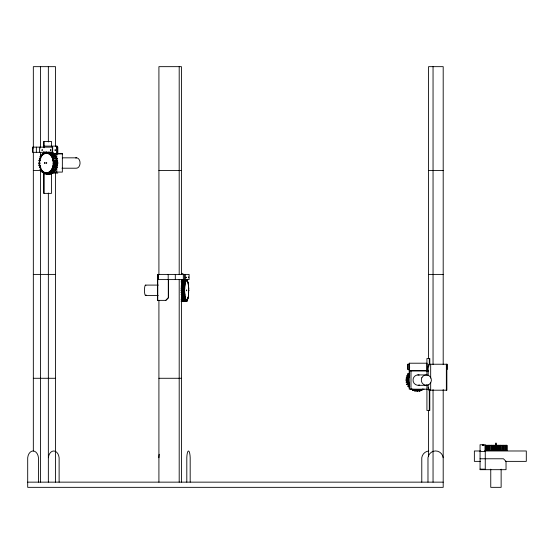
<?xml version="1.0" encoding="UTF-8"?>
<svg xmlns="http://www.w3.org/2000/svg" width="554" height="554" viewBox="0 0 554 554"><rect width="100%" height="100%" fill="white"/><g stroke="black" fill="none" stroke-linecap="round" stroke-linejoin="round"><path stroke-width="0.83" d="M46.557 152.142L44.735 152.232L44.348 153.887L43.614 152.724L43.302 152.904L43.357 154.476L42.263 153.7L42.069 155.709L41.121 155.058L40.837 155.376L41.155 157.066L40.089 156.678L39.902 157.08L40.574 158.264L39.936 160.459L38.884 160.618L39.749 161.816L39.756 164.116L38.815 164.926L38.884 165.397L39.936 165.556L40.56 167.675L40.089 169.337L41.578 169.337M46.578 174.039L46.945 172.564L47.748 173.88L48.468 172.128L49.202 173.298L52.921 173.298L53.184 171.996M186.186 279.5L186.054 281.162L185.867 280.026L181.622 279.985M181.206 301.141L187.079 301.141L187.307 299.389L187.508 300.559L187.979 297.533L188.256 298.246L188.325 297.907L188.713 287.734L188.727 288.918M420.368 389.559C414.856 388.596 420.756 393.416 420.368 389.559C420.929 388.444 422.494 391.893 422.21 389.268M185.867 280.026L185.701 281.924L185.458 280.968L181.22 280.968M186.629 301.307L186.456 299.79L186.186 301.051L186.054 299.389L185.867 300.517L181.622 300.559M187.072 279.451L186.913 280.753L186.767 279.611M186.296 279.451L186.435 280.746L186.594 279.611M187.079 301.141L186.913 299.79L186.733 301.307L181.546 301.251M40.089 169.337L41.155 168.956L40.837 170.639L41.079 170.978L42.069 170.307L42.263 172.315L43.357 171.539L43.302 173.111L44.632 172.266L44.735 173.783L45.573 172.536L46.238 174.039L50.289 174.039L50.407 173.672M51.896 153.153L51.792 152.232L47.748 152.142L46.945 153.458L46.598 152.031M181.22 299.582L185.458 299.582C185.777 296.058 184.953 299.146 181.719 298.246M184.676 288.98L184.738 285.829L184.78 287.131L181.393 287.131M181.393 293.419L184.78 293.419L184.877 294.569L184.406 290.518L184.759 287.768L181.352 287.768M185.867 300.517L185.701 298.62L185.458 299.582M187.176 279.5C187.515 281.661 188.118 281.695 188.637 287.755M49.202 173.298C49.174 169.455 51.203 173.901 54.264 172.315L54.306 170.854M409.662 386.387L408.99 387.675L409.669 387.932M185.105 298.246C185.652 295.171 184.489 296.625 181.428 296.605M186.026 299.534L185.798 299.015M53.205 153.839L52.921 152.724L49.202 152.724L48.468 153.887L48.08 152.232M55.372 157.066L55.455 155.037C52.63 153.936 49.957 157.405 50.553 153.7L49.666 154.642L49.202 152.724M187.571 281.536L187.356 280.823M51.889 173.097L51.46 173.88L45.068 173.88M45.504 172.709L44.659 172.419M184.828 296.598L184.911 294.576L181.49 294.569M412.432 389.268C412.218 392.738 415.971 387.225 415.5 390.48C416.186 391.463 417.446 388.001 417.681 391.138M413.616 389.268L414.018 390.39M42.416 150.127C41.308 151.415 42.104 148.784 42.374 149.864M185.666 298.744L185.458 298.01L181.227 298.01M181.428 283.946L184.814 283.946L184.96 285.525L184.911 285.968L181.49 285.982M39.666 161.726L39.833 160.501M46.217 152.031L45.871 153.458L45.096 152.191M50.553 172.315L50.559 170.521L51.737 170.978L51.979 170.639L51.66 168.956L52.678 169.33L52.914 168.935L52.367 167.377L53.468 167.453L52.852 165.625L53.89 165.411L54.001 164.926L53.101 163.7L54.119 163.25L57.831 163.25L57.831 162.765C53.489 162.537 49.818 161.359 57.72 161.089L56.494 160.064L57.18 158.562L52.408 158.707L52.914 157.08L52.727 156.678L51.757 157.121L51.508 156.796L51.737 155.037M52.727 169.337L56.439 169.337C54.908 166.996 58.218 167.758 56.494 165.951C58.641 165.314 55.587 163.901 57.831 163.25M414.184 389.324L414.406 390.875L416.047 390.972M187.903 282.54L187.723 281.64M416.656 389.801L414.288 389.51M185.14 296.902L181.781 296.702M48.156 153.597L47.305 153.354M52.727 156.678L56.439 156.678L56.176 158.728M188.201 283.807L188.256 282.298L188.007 282.962M185.348 297.623L185.174 296.702M409.773 386.297L407.931 386.436C408.651 384.705 408.547 384.441 406.712 384.102C408.845 382.835 406.996 382.745 406.144 382.018L407.329 382.018C410.535 380.543 406.311 381.256 405.985 379.864C409.482 379.732 408.665 378.943 406.193 378.223C406.74 377.433 408.984 377.433 406.754 376.152C407.522 375.543 409.614 375.882 407.696 374.227L407.931 373.77L409.773 373.908M407.571 377.593L408.748 377.593C409.018 380.529 405.874 376.893 408.7 377.586C409.752 376.942 407.245 375.598 406.754 376.152M416.179 390.265C417.536 393.672 418.852 387.274 419.78 390.972M181.373 284.341L185.174 284.063L185.105 282.298L181.719 282.298M185.105 282.298L185.174 283.842L181.781 283.842M188.014 297.623L188.201 296.736M428.194 375.487L428.194 366.831L428.782 364.234L447.244 364.234L447.244 369.428L446.739 369.428M428.844 366.18L429.142 364.878M44.202 172.273L43.406 171.747M418.595 390.972L419.073 390.819M188.284 296.217L188.547 296.605L188.429 295.178M184.738 292.782L184.676 291.563M188.429 285.365L188.547 283.946L188.249 284.375M50.553 153.7L54.264 153.7L54.244 155.432M40.359 158.728C39.168 158.001 38.974 159.448 40.013 159.912M185.368 283.004L185.458 280.968M185.673 281.848L185.458 282.54L181.227 282.54M187.695 298.744L187.91 298.045M55.22 169.219L55.455 170.978L51.737 170.978M407.896 376.104L408.076 375.66L409.607 375.737M409.655 366.935L409.655 367.454M417.127 390.764L416.968 391.138M188.595 287.111L188.485 285.982M40.518 158.125L41.058 157.121M48.572 153.86L50.892 154.268M51.813 168.928L52.298 167.89L56.037 167.917M48.953 173.547L48.44 173.721M184.69 291.556L181.303 291.556M185.798 281.536L186.033 281.058M187.335 299.534L187.571 299.015M54.908 149.843C55.725 148.804 55.725 151.394 54.908 150.363M407.668 386.034L408.852 386.034L409.669 385.009M188.45 294.576L188.609 293.468M56.563 159.864C47.734 162.46 56.453 158.105 52.512 158.714C51.91 162.481 57.824 158.707 56.917 162.384M52.575 153.216L52.921 152.724M41.889 170.355L41.301 169.441M407.696 374.227L409.108 373.77M41.301 156.574L41.917 155.695M42.997 171.435L42.277 170.743M50.926 170.355L51.515 169.441L55.234 169.441M406.144 382.018L407.453 381.291L407.266 380.723M406.712 384.102C408.014 384.836 410.514 381.948 407.571 382.606M57.72 161.089L56.903 161.713L53.149 161.726L52.983 160.501L57.651 160.618M165.757 300.372L168.298 297.775L168.298 279.597M168.402 279.597L168.402 297.775L165.868 300.372L157.627 300.372L157.627 274.403L189.094 274.403L189.094 279.597L158.028 279.597L158.028 274.403M188.713 290.892L188.685 289.652M39.971 166.152L39.348 167.453L40.359 167.287M42.277 155.272L43.039 154.642M49.818 171.435L50.539 170.743L55.691 170.639M46.162 162.571C47.111 161.99 46.695 164.289 46.065 163.188M40.49 167.917L41.058 168.894M55.552 157.066L56.439 156.678M54.86 155.425L55.455 155.037M407.329 382.018C407.183 382.987 409.946 382.952 408.513 381.387L407.405 381.36M407.758 383.243L408.935 383.243L409.607 384.469M422.169 389.192L422.896 389.143M422.508 389.414L424.08 389.143M411.29 389.192L410.569 389.143M412.474 389.192L410.957 389.414M43.406 154.268L44.244 153.86M48.607 172.225L50.892 171.747M405.985 379.864C408.838 378.237 409.676 381.886 405.985 380.342M407.169 379.864L407.225 380.369M41.079 170.978L42.561 170.978M420.147 389.891L421.061 390.203M53.89 165.411L57.651 165.397M39.798 165.528L39.666 164.296M39.618 162.384C38.738 162.211 38.281 163.7 39.618 163.631M44.659 153.597L45.532 153.43M47.305 172.661L48.17 172.467M407.266 379.483L407.329 378.818M188.637 292.789L188.685 291.563M44.078 146.111L57.145 146.111L57.145 153.901M57.083 147.135L57.817 147.135L57.817 154.06M43.614 152.724L45.103 152.724M43.302 152.904L44.791 152.904M49.514 152.904L53.232 152.904M45.975 153.292L46.841 153.292M52.886 153.403L62.353 153.403L62.353 172.1L50.83 172.052M42.263 153.7L43.752 153.7M50.83 153.97L62.353 153.922M41.121 155.058L42.561 155.037M54.257 155.272L50.539 155.272L49.818 154.58M40.837 155.376L42.326 155.376M51.979 155.376L55.691 155.376M55.234 156.574L51.515 156.574L50.899 155.695M40.089 156.678L41.578 156.678M52.914 157.08L56.626 157.08M62.353 157.835L76.618 157.835M56.009 158.125L52.298 158.125L51.813 157.094M39.348 158.562L40.837 158.562M53.468 158.562L57.18 158.562M53.593 159.012L57.311 159.012M38.884 160.618L40.366 160.618M56.917 163.631C49.32 164.129 54.154 160.985 57.831 162.765M38.697 163.25L40.186 163.25M56.903 164.303L53.149 164.296L52.983 165.514L56.73 165.528M54.001 164.926L57.72 164.926M38.884 165.397L40.366 165.397M56.563 166.152L52.845 166.152L52.512 167.301L56.259 167.322M53.593 167.01L57.311 167.01M39.348 167.453L40.837 167.453M53.468 167.453L57.18 167.453M61.993 168.208L76.258 168.208A5.194 3.629 -90 0 0 79.984 161.927L79.665 160.646A5.194 3.629 -90 0 0 75.676 157.945M52.914 168.935L56.626 168.935M33.33 170.528L41.675 170.528M158.915 170.528L181.449 170.528M428.547 170.528L443.193 170.528M41.986 172.052L43.468 172.052M42.263 172.315L43.752 172.315M45.975 172.723L46.841 172.723M49.514 173.111L57.817 173.104M43.614 173.298L45.103 173.298M44.735 173.783L51.792 173.783M181.497 273.378L182.993 273.378M33.33 274.403L55.525 274.403M428.547 274.403L443.193 274.403M181.532 280.172L185.763 280.172M181.137 281.231L185.375 281.231M181.65 282.644L185.036 282.644M145.598 285.095L158.305 285.095M181.553 285.393L184.939 285.393L184.828 283.953M181.206 285.829L184.593 285.829M181.172 286.273L184.558 286.273M181.068 287.886L184.454 287.886M181.047 288.357L184.44 288.357M181.303 288.987L184.69 288.987M181.29 289.652L184.676 289.652L184.676 290.898L181.29 290.898M181.013 290.033L184.406 290.033M181.013 290.518L184.406 290.518M181.047 292.187L184.44 292.187M181.068 292.664L184.454 292.664M181.172 294.271L184.558 294.271M181.206 294.721L184.593 294.721M181.553 295.157L184.939 295.157L185.084 296.189L181.698 296.189M145.494 295.469L158.202 295.469M181.373 296.203L184.759 296.203M181.65 297.907L185.036 297.907M181.137 299.312L185.375 299.312M181.532 300.372L185.763 300.372M181.11 301.051L186.186 301.051M409.614 364.234L407.806 364.234L407.806 369.428L409.614 369.428M428.194 366.831L428.699 366.831M409.226 370.494L428.699 370.494M409.226 371.014L428.699 371.014M417.827 374.926L426.095 374.926M408.527 375.224L409.711 375.224M406.892 375.66L408.076 375.66M408.222 375.806L409.399 375.806L408.935 376.962L407.82 377.004M406.241 377.71L407.419 377.71M406.144 378.188L407.329 378.188M33.33 378.278L55.525 378.278M158.915 378.278L181.449 378.278M406.241 382.489L407.419 382.489M408.222 384.4L409.482 384.379L406.892 384.545M408.527 384.982L409.711 384.982M418.325 385.3L426.594 385.3M428.194 385.009L428.194 387.606L428.699 387.606M428.699 389.192L409.226 389.192L409.226 363.209L427.044 363.209L427.044 371M416.123 389.822L418.519 389.822M412.405 390.203L413.582 390.203M420.625 390.39L421.809 390.39M414.406 390.875L415.583 390.875M419.059 390.875L420.237 390.875M484.958 445.312L506.965 445.312L506.965 450.506L484.958 450.506M480.768 450.984L474.363 450.984L474.363 461.371L480.422 461.371M484.75 450.984L526.3 450.984L526.3 461.371L505.525 461.371M480.062 451.503L485.256 451.503M480.062 458.774L503.434 458.774L506.031 461.371L506.031 469.681L480.062 469.681L480.062 444.751L485.256 444.751L485.256 469.162L480.062 469.162M27.7 482.146L443.193 482.146M407.931 373.77C410.632 375.307 408.506 372.309 409.669 372.274M411.747 389.143L412.141 389.414M54.077 162.738L54.119 163.25M409.669 375.196L408.852 374.172M408.852 386.034L409.108 386.436M407.896 384.102L408.076 384.545M49.957 174.039L49.839 173.672M428.997 388.901L429.288 390.203M428.194 387.606L428.782 390.203L446.856 390.203L446.856 364.234M186.158 277.125L186.061 277.886L186.172 277.367M53.932 160.618L54.001 161.089M506.806 445.312L506.806 450.506M506.709 445.312L506.709 450.506M506.218 445.312L506.218 450.506M506.037 445.312L506.037 450.506M505.241 445.312L505.241 450.506M504.971 445.312L504.971 450.506M503.905 445.312L503.905 450.506M503.565 445.312L503.565 450.506M502.367 445.312L502.263 450.506M501.862 445.312L501.862 450.506M501.135 469.162L501.135 487.34L490.754 487.34L490.754 469.162M500.816 445.312L500.816 450.506M500.38 445.312L500.38 450.506M500.227 445.312L500.227 450.506M499.937 445.312L499.937 450.506M499.078 445.312L499.078 450.506M498.441 445.312L498.441 450.506M498.323 445.312L498.323 450.506M497.852 445.312L497.852 450.506M497.222 445.312L497.222 450.506M496.557 445.312L496.557 450.506M496.46 445.79L496.46 443.193L495.428 443.193L495.428 445.79M496.176 445.312L496.176 450.506M495.691 445.312L495.691 450.506M495.311 445.312L495.311 450.506M494.646 445.312L494.646 450.506M494.016 445.312L494.016 450.506M493.545 445.312L493.545 450.506M493.427 445.312L493.427 450.506M492.79 445.312L492.79 450.506M491.931 445.312L491.931 450.506M491.64 445.312L491.64 450.506M491.488 445.312L491.488 450.506M491.052 445.312L491.052 450.506M490.006 445.312L490.006 450.506M489.604 445.312L489.604 450.506M489.501 445.312L489.501 450.506M488.303 445.312L488.303 450.506M488.199 445.312L488.199 450.506M487.963 445.312L487.963 450.506M486.897 445.312L486.897 450.506M486.627 445.312L486.627 450.506M485.83 445.312L485.83 450.506M485.65 445.312L485.65 450.506M485.159 445.312L485.159 450.506M483.524 444.751L483.469 445.271L483.379 444.751M483.31 444.751L483.268 445.271M483.185 444.751L483.143 445.271M483.026 444.751L483.005 445.271M482.915 444.751L482.873 445.271M482.749 444.751L482.79 445.271M482.679 444.751L482.645 445.271M482.569 445.271L482.534 444.751L482.506 445.271M446.351 364.234L446.351 390.203M443.193 364.428L443.193 66.66L428.547 66.66L428.547 358.369M443.193 389.531L443.193 487.34L27.7 487.34L27.7 457.736A7.874 5.436 90 0 1 33.081 450.984A7.874 5.436 90 0 1 38.461 457.736L38.461 482.146M433.048 66.66L433.048 364.428M433.048 389.531L433.048 482.146M430.673 364.234L430.673 378.084M430.673 382.412L430.673 390.203M429.793 364.594L429.793 358.535L426.926 358.535L426.926 375.342M429.793 389.697L429.793 410.466L426.926 410.466L426.926 384.504M429.288 358.535L429.288 364.594M429.288 389.697L429.288 410.466M428.547 410.306L428.547 456.177M427.979 482.146L427.979 457.736A7.874 7.68 -90 0 1 443.193 457.736M421.781 482.146L421.781 457.736A7.874 7.68 -90 0 1 428.782 451.011M410.999 370.494L410.999 389.192M409.344 363.209L409.344 371M407.924 364.234L407.924 369.428M190.181 482.146L190.181 457.736A7.874 1.71 -90 0 0 188.492 450.984A7.874 1.71 -90 0 0 186.802 457.736L186.802 482.146M185.341 274.403L185.341 279.597M184.378 274.403L184.378 279.597M183.346 274.403L183.346 279.597M181.449 274.403L181.449 66.66L158.915 66.66L158.915 274.403M181.449 279.597L181.449 482.146M179.198 66.66L179.198 274.403M179.198 279.597L179.198 482.146M175.306 274.403L175.306 279.597M168.187 274.403L168.187 279.597M158.915 300.372L158.915 482.146M158.132 274.403L158.132 279.597M157.731 274.403L157.731 300.372M59.119 482.146L59.119 457.736A7.874 5.436 -90 0 0 53.731 450.984A7.874 5.436 -90 0 0 48.35 457.736M56.778 146.111L56.778 162.578M56.778 165.175L56.778 172.1M55.525 146.291L55.525 66.66L33.33 66.66L33.33 148.022M55.525 172.259L55.525 482.146M52.318 147.135L52.318 152.329M51.508 146.63L51.508 141.436L43.711 141.436L43.711 147.496M51.508 173.464L51.508 193.374L43.711 193.374L43.711 173.464M48.35 66.66L48.35 141.963M48.35 193.034L48.35 482.146M44.078 141.436L44.078 147.842M44.078 151.824L44.078 153.555M44.078 173.464L44.078 193.374M43.711 151.824L43.711 153.555M40.511 66.66L40.511 148.022M40.511 152.35L40.511 158.409M40.511 167.066L40.511 482.146M39.618 147.135L39.618 152.329M36.349 147.135L36.349 152.329M33.33 152.35L33.33 450.984M32.852 147.135L32.852 152.329M419.627 385.058A5.194 5.055 -90 0 1 413.132 379.019L413.575 377.738A5.194 5.055 -90 0 1 419.143 375.037M146.034 294.901A5.194 1.073 90 0 1 144.476 290.705A5.194 1.073 90 0 1 145.875 285.338M158.915 457.736A7.874 1.71 90 0 1 159.22 454.294M188.637 290.171C188.741 291.93 188.99 288.946 188.637 290.171M188.533 277.235C188.63 279.043 188.879 276.003 188.533 277.235M186.58 290.054L186.698 290.753L186.58 290.054M44.5 162.911C44.964 164.794 45.553 161.512 44.5 162.911M50.414 149.968C50.816 151.886 51.515 148.645 50.414 149.968M421.843 377.738L421.4 379.019A5.194 5.055 -90 0 0 427.466 385.175A5.194 5.055 -90 0 0 430.34 376.928A5.194 5.055 -90 0 0 421.843 377.738M52.685 147.135L32.838 147.135L32.838 152.329L52.685 152.329L52.685 147.135"/></g></svg>
